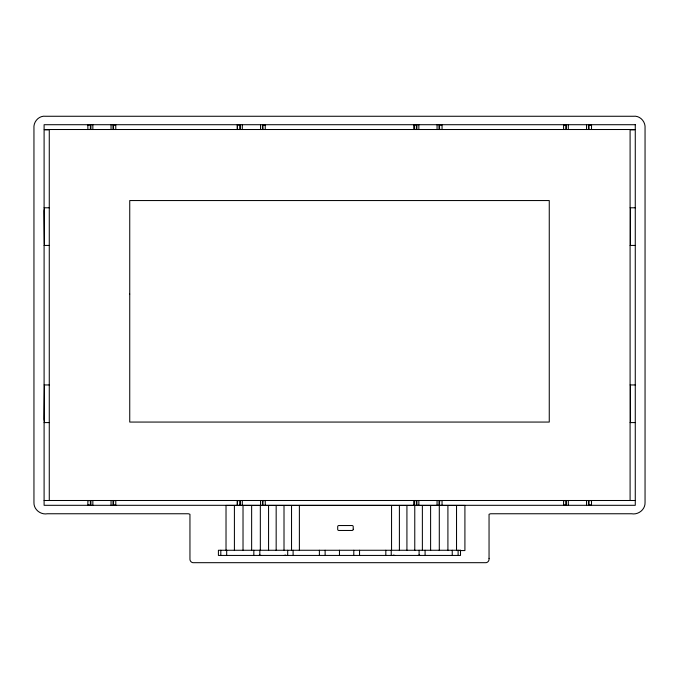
<?xml version="1.0" encoding="UTF-8"?>
<svg xmlns="http://www.w3.org/2000/svg" width="679" height="679" viewBox="0 0 679 679"><rect width="100%" height="100%" fill="white"/><g stroke="black" fill="none" stroke-linecap="round" stroke-linejoin="round"><path stroke-width="1.02" d="M44.441 385.791L44.101 419.266L44.542 421.744M630.511 208.419L630.477 244.398M630.477 385.621L630.511 421.6M44.542 208.266L44.101 210.753L44.441 244.228M414.351 125.318L416.329 124.707M563.867 125.318L565.836 124.707M88.228 125.292L90.324 124.707M237.565 125.292L239.662 124.707M114.997 504.862L113.164 505.312M590.62 504.879L588.676 505.312M285.74 555.116L284.102 555.439M419.656 555.133L417.916 555.439M88.669 500.754L89.934 500.499M238.006 500.754L239.271 500.499M414.827 500.737L416.074 500.499M564.342 500.737L565.59 500.499M440.73 129.366L439.729 129.511M590.068 129.366L589.066 129.511L589.007 124.707M114.386 129.375L113.41 129.511M263.902 129.375L262.926 129.511M44.101 207.791L49.27 207.791M630.095 207.791L635.272 207.791M44.101 245.433L49.27 245.433M630.095 245.433L635.272 245.433M44.101 384.951L49.27 384.951M630.095 384.951L635.272 384.951M44.101 422.584L49.27 422.584M630.095 422.584L635.272 422.584M44.101 500.499L635.272 500.499M260.116 505.439L226.022 505.439L226.022 550.567M414.945 505.439L439.296 505.439L439.296 550.567M439.466 505.439L447.911 505.439L447.911 550.567M448.072 505.439L464.911 505.439L464.911 550.567L459.632 550.567M588.676 124.707L590.772 125.292M439.338 124.707L441.435 125.292M90.324 505.312L88.38 504.879M261.084 555.439L259.344 555.133M262.671 124.707L264.649 125.318M113.164 124.707L115.133 125.318M565.836 505.312L564.003 504.862M394.898 555.439L393.26 555.116M416.074 129.511L415.098 129.375M262.926 500.499L264.173 500.737M565.59 129.511L564.614 129.375M113.41 500.499L114.658 500.737M239.271 129.511L238.27 129.366M89.934 129.511L88.932 129.366M439.729 500.499L440.994 500.754M590.331 500.754L589.066 500.499L589.007 505.312M630.095 500.499L630.095 129.876L635.272 129.876L635.272 505.312L44.101 505.312L44.101 129.876L49.27 129.876L49.27 500.499M591.528 124.707L591.528 129.511M591.528 500.499L591.494 505.312M588.438 124.707L588.438 129.511M588.438 500.499L588.438 505.312M586.529 124.707L586.529 129.511M586.529 500.499L586.529 505.312M568.315 124.707L568.315 129.511M568.315 500.499L568.315 505.312M566.405 124.707L566.405 129.511M566.405 500.499L566.405 505.312M565.862 124.707L565.862 129.511M565.862 500.499L565.862 505.312M563.578 124.707L563.578 129.511M563.578 500.499L563.578 505.312M458.113 550.262L458.113 555.439M456.534 505.439L456.534 550.567M452.239 550.262L452.239 555.439M442.054 124.707L442.054 129.511M442.054 500.499L442.054 505.312M439.542 124.707L439.542 129.511M439.542 500.499L439.542 505.312M438.974 124.707L438.974 129.511M438.974 500.499L438.974 505.312M437.064 124.707L437.064 129.511M437.064 500.499L437.064 505.312M430.605 505.439L430.605 550.567M425.088 550.262L425.088 555.439M422.372 505.439L422.372 550.567M419.096 550.262L419.096 555.439M418.85 124.707L418.85 129.511M418.85 500.499L418.85 505.312M416.94 124.707L416.94 129.511M416.94 500.499L416.94 505.312M416.388 124.707L416.388 129.511M416.388 500.499L416.388 505.312M414.767 550.567L414.767 505.439L260.337 505.439L260.337 550.567M414.139 124.707L414.139 129.511M414.139 500.499L414.139 505.312M414.114 124.707L414.114 129.511M414.114 500.499L414.114 505.312M406.925 505.439L406.925 550.567M399.396 505.439L399.396 550.567M391.554 505.439L391.554 550.567M391.231 550.262L391.231 555.439M385.825 550.262L385.825 555.439M359.539 550.262L359.539 555.439M353.793 550.262L353.793 555.439M339.458 550.262L339.458 555.439M325.122 550.262L325.122 555.439M319.385 550.262L319.385 555.439M299.38 505.439L299.38 550.567M293.099 550.262L293.099 555.439M291.537 505.439L291.537 550.567M287.692 550.262L287.692 555.439M284.009 505.439L284.009 550.567M276.166 505.439L276.166 550.567M268.561 505.439L268.561 550.567M265.226 124.707L265.26 129.511M265.26 500.499L265.26 505.312M262.977 124.707L262.977 129.511M262.977 500.499L262.977 505.312M262.433 124.707L262.433 129.511M262.433 500.499L262.433 505.312M260.524 124.707L260.524 129.511M260.524 500.499L260.524 505.312M259.828 550.262L259.828 555.439M253.836 550.262L253.836 555.439M251.637 505.439L251.637 550.567M243.023 505.439L243.023 550.567M242.31 124.707L242.31 129.511M242.31 500.499L242.31 505.312M240.4 124.707L240.4 129.511M240.4 500.499L240.4 505.312M239.831 124.707L239.831 129.511M239.831 500.499L239.831 505.312M234.408 505.439L234.408 550.567M226.684 550.262L226.684 555.439M220.811 550.262L220.811 555.439M115.761 124.707L115.795 129.511M115.795 500.499L115.795 505.312M113.512 124.707L113.512 129.511M113.512 500.499L113.512 505.312M112.969 124.707L112.969 129.511M112.969 500.499L112.969 505.312M111.05 124.707L111.05 129.511M111.05 500.499L111.05 505.312M92.845 124.707L92.845 129.511M92.845 500.499L92.845 505.312M90.927 124.707L90.927 129.511M90.927 500.499L90.927 505.312M90.366 124.707L90.366 129.511M90.366 500.499L90.366 505.312M87.846 124.707L87.88 129.511M87.88 500.499L87.846 505.312M129.74 294.058L129.74 422.066L549.26 422.066L549.26 200.551L129.74 200.551L129.74 294.058M353.216 529.247L353.216 529.357A1.137 1.137 0 0 1 352.078 530.469L338.838 530.469A1.137 1.137 0 0 1 337.692 529.391L337.692 526.692A1.137 1.137 0 0 1 338.719 525.538L352.163 525.538A1.137 1.137 0 0 1 353.216 526.683L353.216 529.247M489.05 558.35L489.041 559.454A3.522 3.522 0 0 1 486.113 562.687L192.887 562.687A3.522 3.522 0 0 1 189.959 559.454L189.95 514.241L188.38 513.757L47.428 513.757C40.613 515.021 33.602 509.496 33.95 502.435L33.95 128.221C33.288 121.719 38.966 115.371 45.654 116.262L633.346 116.262C640.034 115.371 645.712 121.719 645.05 128.221L645.05 502.435C645.398 509.496 638.387 515.021 631.572 513.757L490.62 513.757L489.05 514.241L489.05 558.35M635.272 124.707L44.101 124.707L44.101 129.511L635.272 129.511L635.272 124.707M460.515 550.262L218.409 550.262L218.409 555.439L460.515 555.439L460.515 550.262M237.344 129.511L237.344 124.707L237.311 129.511M237.344 505.312L237.344 500.499L237.311 505.312"/></g></svg>
